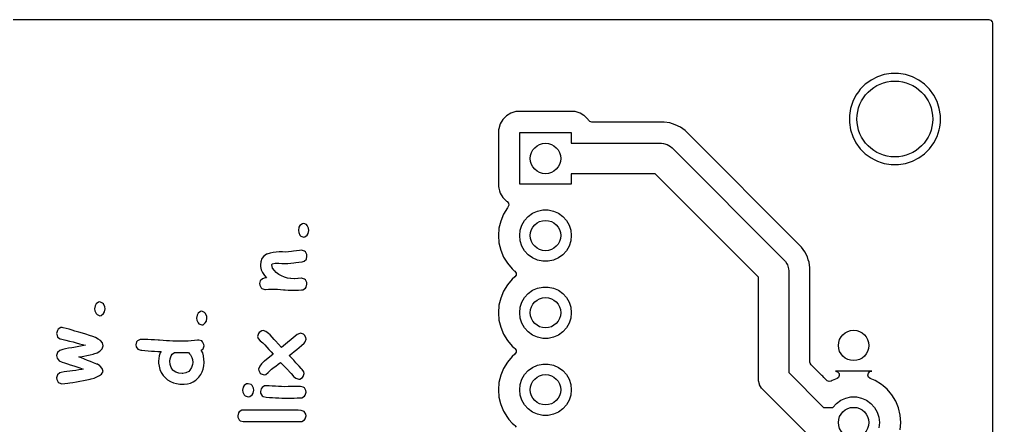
# Model space of a CAD drawing. Extents: x 1.82 to 4.28, y -3.98 to -1.82.
# Drawn here: x 3.017 to 4.28, y -2.346 to -1.82 of the extents above; entities that cross this region are included whole.
import ezdxf

# ---------------------------------------------------------------- set-up
doc = ezdxf.new("R2010")
doc.units = 0
doc.header["$MEASUREMENT"] = 0
doc.layers.add('BLACK', color=7, linetype='CONTINUOUS')

msp = doc.modelspace()

# ---------------------------------------------------------------- linework, layer by layer
at = {"layer": 'BLACK', "linetype": 'CONTINUOUS'}
for p, q in [((1.8246, -1.8197), (4.2754, -1.8197)), ((4.2754, -1.8197), (4.2781, -1.8205)), ((4.2781, -1.8205), (4.2799, -1.8226)), ((4.2799, -1.8226), (4.2803, -1.8246)), ((4.2803, -1.8246), (4.2803, -3.9754)), ((4.1309, -1.8941), (4.1226, -1.8983)), ((4.1397, -1.8912), (4.1309, -1.8941)), ((4.1489, -1.8897), (4.1397, -1.8912)), ((4.1582, -1.8897), (4.1489, -1.8897)), ((4.1489, -1.8897), (4.1489, -1.8897)), ((4.1674, -1.8912), (4.1582, -1.8897)), ((4.1582, -1.8897), (4.1582, -1.8897)), ((4.1762, -1.8941), (4.1674, -1.8912)), ((4.1845, -1.8983), (4.1762, -1.8941)), ((4.1151, -1.9038), (4.1085, -1.9103)), ((4.1183, -1.9014), (4.1151, -1.9038)), ((4.1151, -1.9038), (4.1151, -1.9038)), ((4.1151, -1.9038), (4.1151, -1.9038)), ((4.1226, -1.8983), (4.1183, -1.9014)), ((4.192, -1.9038), (4.1845, -1.8983)), ((4.1986, -1.9103), (4.192, -1.9038)), ((4.103, -1.9179), (4.0988, -1.9261)), ((4.1061, -1.9136), (4.103, -1.9179)), ((4.1085, -1.9103), (4.1061, -1.9136)), ((4.1085, -1.9103), (4.1085, -1.9103)), ((4.1085, -1.9103), (4.1085, -1.9103)), ((4.2041, -1.9179), (4.1986, -1.9103)), ((4.2083, -1.9261), (4.2041, -1.9179)), ((4.0988, -1.9261), (4.0959, -1.935)), ((4.2112, -1.935), (4.2083, -1.9261)), ((3.6494, -1.9447), (3.6447, -1.9494)), ((3.6551, -1.9412), (3.6494, -1.9447)), ((3.6615, -1.9392), (3.6551, -1.9412)), ((3.6635, -1.939), (3.6615, -1.9392)), ((3.6643, -1.939), (3.6635, -1.939)), ((3.7357, -1.939), (3.6643, -1.939)), ((3.7365, -1.939), (3.7357, -1.939)), ((3.7385, -1.9392), (3.7365, -1.939)), ((3.7449, -1.9412), (3.7385, -1.9392)), ((3.7385, -1.9392), (3.7385, -1.9392)), ((3.7385, -1.9392), (3.7385, -1.9392)), ((3.7498, -1.9442), (3.7449, -1.9412)), ((3.7506, -1.9447), (3.7498, -1.9442)), ((3.7553, -1.9494), (3.7506, -1.9447)), ((4.0959, -1.935), (4.0945, -1.9442)), ((4.0945, -1.9442), (4.0945, -1.9535)), ((4.2126, -1.9442), (4.2112, -1.935)), ((4.2126, -1.9535), (4.2126, -1.9442)), ((3.6412, -1.9551), (3.6392, -1.9615)), ((3.6447, -1.9494), (3.6412, -1.9551)), ((3.7559, -1.9504), (3.7553, -1.9494)), ((3.7553, -1.9494), (3.7553, -1.9494)), ((3.7575, -1.952), (3.7559, -1.9504)), ((3.7601, -1.9527), (3.7575, -1.952)), ((3.8541, -1.9527), (3.7601, -1.9527)), ((3.8615, -1.9539), (3.8541, -1.9527)), ((3.8541, -1.9527), (3.8541, -1.9527)), ((3.8685, -1.9562), (3.8615, -1.9539)), ((3.8752, -1.9596), (3.8685, -1.9562)), ((4.0945, -1.9535), (4.0959, -1.9627)), ((4.2117, -1.9596), (4.2126, -1.9535)), ((3.6391, -1.9627), (3.639, -1.9643)), ((3.639, -1.9643), (3.639, -2.0357)), ((3.6392, -1.9615), (3.6391, -1.9627)), ((3.6665, -2.0335), (3.6665, -1.9665)), ((3.6665, -1.9665), (3.7335, -1.9665)), ((3.7335, -1.9665), (3.7335, -1.9803)), ((3.8812, -1.9639), (3.8752, -1.9596)), ((4.0321, -2.1149), (3.8812, -1.9639)), ((4.0959, -1.9627), (4.0988, -1.9715)), ((4.2083, -1.9715), (4.2112, -1.9627)), ((4.2112, -1.9627), (4.2117, -1.9596)), ((3.7335, -1.9803), (3.8504, -1.9803)), ((3.8504, -1.9803), (3.853, -1.9805)), ((3.853, -1.9805), (3.853, -1.9805)), ((3.853, -1.9805), (3.8579, -1.9818)), ((3.8579, -1.9818), (3.8624, -1.9844)), ((4.0988, -1.9715), (4.103, -1.9798)), ((4.103, -1.9798), (4.1085, -1.9873)), ((4.1986, -1.9873), (4.2041, -1.9798)), ((4.2041, -1.9798), (4.2083, -1.9715)), ((3.8624, -1.9844), (3.8624, -1.9844)), ((3.8624, -1.9844), (3.8643, -1.9861)), ((3.8643, -1.9861), (4.01, -2.1317)), ((4.1085, -1.9873), (4.1151, -1.9939)), ((4.1151, -1.9939), (4.1226, -1.9993)), ((4.1845, -1.9993), (4.192, -1.9939)), ((4.192, -1.9939), (4.1986, -1.9873)), ((4.1226, -1.9993), (4.1265, -2.0013)), ((4.1265, -2.0013), (4.1309, -2.0036)), ((4.1309, -2.0036), (4.1309, -2.0036)), ((4.1309, -2.0036), (4.1309, -2.0036)), ((4.1309, -2.0036), (4.1356, -2.0051)), ((4.1356, -2.0051), (4.1397, -2.0064)), ((4.1397, -2.0064), (4.1489, -2.0079)), ((4.1489, -2.0079), (4.1489, -2.0079)), ((4.1489, -2.0079), (4.1582, -2.0079)), ((4.1582, -2.0079), (4.1674, -2.0064)), ((4.1674, -2.0064), (4.1762, -2.0036)), ((4.1762, -2.0036), (4.1845, -1.9993)), ((3.8422, -2.0197), (3.7335, -2.0197)), ((3.7335, -2.0197), (3.7335, -2.0335)), ((3.9764, -2.1538), (3.8422, -2.0197)), ((3.7335, -2.0335), (3.6665, -2.0335)), ((3.639, -2.0357), (3.639, -2.0365)), ((3.639, -2.0365), (3.6392, -2.0385)), ((3.6392, -2.0385), (3.6392, -2.0385)), ((3.6392, -2.0385), (3.6392, -2.0385)), ((3.6392, -2.0385), (3.6402, -2.0418)), ((3.6402, -2.0418), (3.6412, -2.0449)), ((3.6412, -2.0449), (3.6447, -2.0506)), ((3.6447, -2.0506), (3.6494, -2.0553)), ((3.6494, -2.0553), (3.6494, -2.0553)), ((3.6494, -2.0553), (3.6494, -2.0553)), ((3.6494, -2.0553), (3.6501, -2.0557)), ((3.6501, -2.0557), (3.6519, -2.0578)), ((3.6519, -2.0578), (3.6524, -2.0605)), ((3.6505, -2.064), (3.6454, -2.0722)), ((3.6513, -2.0631), (3.6505, -2.064)), ((3.6505, -2.064), (3.6505, -2.064)), ((3.6524, -2.0605), (3.6513, -2.063)), ((3.6513, -2.063), (3.6513, -2.0631)), ((3.6776, -2.0751), (3.6833, -2.071)), ((3.6833, -2.071), (3.6897, -2.0682)), ((3.6897, -2.0682), (3.6965, -2.0667)), ((3.6965, -2.0667), (3.7035, -2.0667)), ((3.7035, -2.0667), (3.7103, -2.0682)), ((3.7103, -2.0682), (3.7167, -2.071)), ((3.7167, -2.071), (3.7224, -2.0751)), ((3.6418, -2.0811), (3.6395, -2.0904)), ((3.6454, -2.0722), (3.6418, -2.0811)), ((3.6694, -2.0864), (3.6729, -2.0803)), ((3.6729, -2.0803), (3.6776, -2.0751)), ((3.7224, -2.0751), (3.7271, -2.0803)), ((3.7271, -2.0803), (3.7306, -2.0864)), ((3.3799, -2.0893), (3.3792, -2.0932)), ((3.3792, -2.0932), (3.3796, -2.096)), ((3.3796, -2.096), (3.3813, -2.0994)), ((3.3812, -2.0868), (3.3799, -2.0893)), ((3.3844, -2.0846), (3.3812, -2.0868)), ((3.3861, -2.0843), (3.3844, -2.0846)), ((3.3897, -2.0858), (3.3861, -2.0843)), ((3.3907, -2.0869), (3.3897, -2.0858)), ((3.3925, -2.0906), (3.3907, -2.0869)), ((3.392, -2.0971), (3.3928, -2.0932)), ((3.3928, -2.0932), (3.3925, -2.0906)), ((3.6395, -2.0904), (3.6388, -2.1)), ((3.6665, -2.1), (3.6673, -2.093)), ((3.6673, -2.093), (3.6694, -2.0864)), ((3.7306, -2.0864), (3.7327, -2.093)), ((3.7327, -2.093), (3.7335, -2.1)), ((3.3813, -2.0994), (3.3824, -2.1006)), ((3.3824, -2.1006), (3.3861, -2.1021)), ((3.3861, -2.1021), (3.3876, -2.1018)), ((3.3876, -2.1018), (3.3907, -2.0994)), ((3.3907, -2.0994), (3.392, -2.0971)), ((3.6388, -2.1), (3.6395, -2.1096)), ((3.6673, -2.107), (3.6665, -2.1)), ((3.6694, -2.1136), (3.6673, -2.107)), ((3.7327, -2.107), (3.7306, -2.1136)), ((3.7335, -2.1), (3.7327, -2.107)), ((3.3464, -2.1218), (3.3424, -2.1226)), ((3.3505, -2.1215), (3.3464, -2.1218)), ((3.3544, -2.1213), (3.3505, -2.1215)), ((3.3551, -2.1213), (3.3544, -2.1213)), ((3.3588, -2.1213), (3.3551, -2.1213)), ((3.3623, -2.1214), (3.3588, -2.1213)), ((3.3663, -2.1212), (3.3623, -2.1214)), ((3.3702, -2.1207), (3.3663, -2.1212)), ((3.3729, -2.1202), (3.3702, -2.1207)), ((3.3767, -2.1196), (3.3729, -2.1202)), ((3.3807, -2.1192), (3.3767, -2.1196)), ((3.3834, -2.1191), (3.3807, -2.1192)), ((3.3872, -2.1202), (3.3834, -2.1191)), ((3.3883, -2.1212), (3.3872, -2.1202)), ((3.3901, -2.1247), (3.3883, -2.1212)), ((3.6395, -2.1096), (3.6418, -2.1189)), ((3.6418, -2.1189), (3.6454, -2.1278)), ((3.6729, -2.1197), (3.6694, -2.1136)), ((3.6776, -2.1249), (3.6729, -2.1197)), ((3.7271, -2.1197), (3.7224, -2.1249)), ((3.7306, -2.1136), (3.7271, -2.1197)), ((4.0365, -2.1209), (4.0321, -2.1149)), ((4.0399, -2.1275), (4.0365, -2.1209)), ((3.3304, -2.1339), (3.33, -2.138)), ((3.3318, -2.1298), (3.3304, -2.1339)), ((3.3343, -2.1266), (3.3318, -2.1298)), ((3.3378, -2.1242), (3.3343, -2.1266)), ((3.3383, -2.1239), (3.3378, -2.1242)), ((3.3424, -2.1226), (3.3383, -2.1239)), ((3.376, -2.1351), (3.38, -2.1346)), ((3.38, -2.1346), (3.384, -2.134)), ((3.384, -2.134), (3.3868, -2.1332)), ((3.3868, -2.1332), (3.3896, -2.1305)), ((3.3896, -2.1305), (3.3903, -2.1266)), ((3.3903, -2.1266), (3.3901, -2.1247)), ((3.6454, -2.1278), (3.6505, -2.136)), ((3.6833, -2.129), (3.6776, -2.1249)), ((3.6897, -2.1318), (3.6833, -2.129)), ((3.6965, -2.1333), (3.6897, -2.1318)), ((3.7035, -2.1333), (3.6965, -2.1333)), ((3.7103, -2.1318), (3.7035, -2.1333)), ((3.7167, -2.129), (3.7103, -2.1318)), ((3.7224, -2.1249), (3.7167, -2.129)), ((4.01, -2.1317), (4.0117, -2.1337)), ((4.0117, -2.1337), (4.0117, -2.1337)), ((4.0117, -2.1337), (4.0134, -2.1367)), ((4.0411, -2.1313), (4.0399, -2.1275)), ((4.0399, -2.1275), (4.0399, -2.1275)), ((4.0399, -2.1275), (4.0399, -2.1275)), ((4.0422, -2.1346), (4.0411, -2.1313)), ((4.0433, -2.1419), (4.0422, -2.1346)), ((3.33, -2.138), (3.3301, -2.1402)), ((3.3301, -2.1402), (3.3311, -2.1445)), ((3.3311, -2.1445), (3.3328, -2.1481)), ((3.3448, -2.138), (3.3453, -2.1367)), ((3.3457, -2.1421), (3.3448, -2.138)), ((3.3453, -2.1367), (3.3491, -2.1357)), ((3.348, -2.1454), (3.3457, -2.1421)), ((3.3505, -2.1478), (3.348, -2.1454)), ((3.3491, -2.1357), (3.3515, -2.1358)), ((3.3515, -2.1358), (3.3533, -2.1359)), ((3.3533, -2.1359), (3.354, -2.1359)), ((3.354, -2.1359), (3.3579, -2.1361)), ((3.3579, -2.1361), (3.3585, -2.1362)), ((3.3585, -2.1362), (3.3626, -2.1363)), ((3.3626, -2.1363), (3.3654, -2.1362)), ((3.3654, -2.1362), (3.3695, -2.136)), ((3.3695, -2.136), (3.3733, -2.1355)), ((3.3733, -2.1355), (3.376, -2.1351)), ((3.6505, -2.136), (3.6505, -2.136)), ((3.6505, -2.136), (3.6505, -2.136)), ((3.6505, -2.136), (3.6567, -2.1433)), ((3.6567, -2.1433), (3.6594, -2.1456)), ((3.6594, -2.1456), (3.6602, -2.1463)), ((3.6602, -2.1463), (3.6617, -2.1486)), ((4.0134, -2.1367), (4.0142, -2.1381)), ((4.0142, -2.1381), (4.0156, -2.1431)), ((4.0156, -2.1431), (4.0156, -2.1431)), ((4.0156, -2.1431), (4.0157, -2.1457)), ((4.0157, -2.1457), (4.0157, -2.2778)), ((4.0433, -2.2643), (4.0433, -2.1419)), ((3.3296, -2.1585), (3.3288, -2.1623)), ((3.3325, -2.1559), (3.3296, -2.1585)), ((3.3363, -2.1548), (3.3325, -2.1559)), ((3.3328, -2.1481), (3.3352, -2.1517)), ((3.3352, -2.1517), (3.3379, -2.1547)), ((3.3373, -2.1548), (3.3363, -2.1548)), ((3.3379, -2.1547), (3.3373, -2.1548)), ((3.3539, -2.1503), (3.3505, -2.1478)), ((3.3574, -2.1523), (3.3539, -2.1503)), ((3.3613, -2.154), (3.3574, -2.1523)), ((3.365, -2.1553), (3.3613, -2.154)), ((3.3689, -2.1557), (3.365, -2.1553)), ((3.3696, -2.1558), (3.3689, -2.1557)), ((3.3736, -2.1561), (3.3696, -2.1558)), ((3.3743, -2.1561), (3.3736, -2.1561)), ((3.3783, -2.1558), (3.3743, -2.1561)), ((3.3788, -2.1558), (3.3783, -2.1558)), ((3.3827, -2.1554), (3.3788, -2.1558)), ((3.3833, -2.1554), (3.3827, -2.1554)), ((3.3871, -2.1565), (3.3833, -2.1554)), ((3.3883, -2.1575), (3.3871, -2.1565)), ((3.3901, -2.161), (3.3883, -2.1575)), ((3.6567, -2.1567), (3.6505, -2.164)), ((3.6602, -2.1537), (3.6567, -2.1567)), ((3.6603, -2.1537), (3.6602, -2.1537)), ((3.6617, -2.1513), (3.6603, -2.1537)), ((3.6617, -2.1486), (3.6617, -2.1513)), ((3.9764, -2.2859), (3.9764, -2.1538)), ((3.3288, -2.1623), (3.329, -2.1642)), ((3.329, -2.1642), (3.3307, -2.1677)), ((3.3307, -2.1677), (3.3319, -2.1688)), ((3.3319, -2.1688), (3.3357, -2.1699)), ((3.3357, -2.1699), (3.3366, -2.1699)), ((3.3366, -2.1699), (3.3405, -2.1697)), ((3.3405, -2.1697), (3.3415, -2.1697)), ((3.3415, -2.1697), (3.3453, -2.1695)), ((3.3453, -2.1695), (3.3478, -2.1696)), ((3.3478, -2.1696), (3.3519, -2.1697)), ((3.3519, -2.1697), (3.3559, -2.17)), ((3.3559, -2.17), (3.3597, -2.1703)), ((3.3597, -2.1703), (3.3619, -2.1705)), ((3.3619, -2.1705), (3.3661, -2.1708)), ((3.3661, -2.1708), (3.3701, -2.171)), ((3.3701, -2.171), (3.3741, -2.171)), ((3.3741, -2.171), (3.3747, -2.171)), ((3.3747, -2.171), (3.3787, -2.1707)), ((3.3787, -2.1707), (3.3792, -2.1707)), ((3.3792, -2.1707), (3.3832, -2.1704)), ((3.3832, -2.1704), (3.3848, -2.1702)), ((3.3848, -2.1702), (3.3883, -2.1683)), ((3.3883, -2.1683), (3.3894, -2.1667)), ((3.3894, -2.1667), (3.3903, -2.1629)), ((3.3903, -2.1629), (3.3901, -2.161)), ((3.6454, -2.1722), (3.6418, -2.1811)), ((3.6505, -2.164), (3.6454, -2.1722)), ((3.6505, -2.164), (3.6505, -2.164)), ((3.6776, -2.1751), (3.6833, -2.171)), ((3.6833, -2.171), (3.6897, -2.1682)), ((3.6897, -2.1682), (3.6965, -2.1667)), ((3.6965, -2.1667), (3.7035, -2.1667)), ((3.7035, -2.1667), (3.7103, -2.1682)), ((3.7103, -2.1682), (3.7167, -2.171)), ((3.7167, -2.171), (3.7224, -2.1751)), ((3.6418, -2.1811), (3.6395, -2.1904)), ((3.6694, -2.1864), (3.6729, -2.1803)), ((3.6729, -2.1803), (3.6776, -2.1751)), ((3.7224, -2.1751), (3.7271, -2.1803)), ((3.7271, -2.1803), (3.7306, -2.1864)), ((3.1153, -2.1911), (3.1147, -2.195)), ((3.1147, -2.195), (3.115, -2.1977)), ((3.115, -2.1977), (3.1168, -2.2012)), ((3.1166, -2.1886), (3.1153, -2.1911)), ((3.1198, -2.1864), (3.1166, -2.1886)), ((3.1215, -2.1861), (3.1198, -2.1864)), ((3.1251, -2.1876), (3.1215, -2.1861)), ((3.1262, -2.1887), (3.1251, -2.1876)), ((3.1279, -2.1924), (3.1262, -2.1887)), ((3.1275, -2.1989), (3.1282, -2.195)), ((3.1282, -2.195), (3.1279, -2.1924)), ((3.6395, -2.1904), (3.6388, -2.2)), ((3.6665, -2.2), (3.6673, -2.193)), ((3.6673, -2.193), (3.6694, -2.1864)), ((3.7306, -2.1864), (3.7327, -2.193)), ((3.7327, -2.193), (3.7335, -2.2)), ((3.1168, -2.2012), (3.1179, -2.2024)), ((3.1179, -2.2024), (3.1215, -2.2039)), ((3.1215, -2.2039), (3.1231, -2.2036)), ((3.1231, -2.2036), (3.1261, -2.2012)), ((3.1261, -2.2012), (3.1275, -2.1989)), ((3.2476, -2.2031), (3.2469, -2.207)), ((3.2469, -2.207), (3.2473, -2.2097)), ((3.2473, -2.2097), (3.2491, -2.2132)), ((3.2489, -2.2006), (3.2476, -2.2031)), ((3.2521, -2.1984), (3.2489, -2.2006)), ((3.2538, -2.1981), (3.2521, -2.1984)), ((3.2574, -2.1996), (3.2538, -2.1981)), ((3.2584, -2.2007), (3.2574, -2.1996)), ((3.2602, -2.2044), (3.2584, -2.2007)), ((3.2598, -2.2109), (3.2605, -2.207)), ((3.2605, -2.207), (3.2602, -2.2044)), ((3.6388, -2.2), (3.6395, -2.2096)), ((3.6395, -2.2096), (3.6418, -2.2189)), ((3.6673, -2.207), (3.6665, -2.2)), ((3.6694, -2.2136), (3.6673, -2.207)), ((3.7327, -2.207), (3.7306, -2.2136)), ((3.7335, -2.2), (3.7327, -2.207)), ((3.0664, -2.2231), (3.0654, -2.227)), ((3.0674, -2.2216), (3.0664, -2.2231)), ((3.0708, -2.2194), (3.0674, -2.2216)), ((3.0724, -2.2192), (3.0708, -2.2194)), ((3.0739, -2.2195), (3.0724, -2.2192)), ((3.0779, -2.2206), (3.0739, -2.2195)), ((3.0817, -2.2216), (3.0779, -2.2206)), ((3.0855, -2.2227), (3.0817, -2.2216)), ((3.0892, -2.2238), (3.0855, -2.2227)), ((3.2491, -2.2132), (3.2501, -2.2144)), ((3.2501, -2.2144), (3.2538, -2.2159)), ((3.2538, -2.2159), (3.2554, -2.2156)), ((3.2554, -2.2156), (3.2584, -2.2132)), ((3.2584, -2.2132), (3.2598, -2.2109)), ((3.3333, -2.2231), (3.3316, -2.2234)), ((3.3371, -2.2244), (3.3333, -2.2231)), ((3.6418, -2.2189), (3.6454, -2.2278)), ((3.6729, -2.2197), (3.6694, -2.2136)), ((3.6776, -2.2249), (3.6729, -2.2197)), ((3.7271, -2.2197), (3.7224, -2.2249)), ((3.7306, -2.2136), (3.7271, -2.2197)), ((3.0654, -2.227), (3.0655, -2.228)), ((3.0655, -2.228), (3.0667, -2.2317)), ((3.0667, -2.2317), (3.0701, -2.2338)), ((3.0701, -2.2338), (3.072, -2.2343)), ((3.072, -2.2343), (3.0774, -2.2356)), ((3.0774, -2.2356), (3.0823, -2.2369)), ((3.0941, -2.2252), (3.0892, -2.2238)), ((3.0988, -2.2266), (3.0941, -2.2252)), ((3.1034, -2.228), (3.0988, -2.2266)), ((3.1079, -2.2295), (3.1034, -2.228)), ((3.1123, -2.2309), (3.1079, -2.2295)), ((3.116, -2.2324), (3.1123, -2.2309)), ((3.1194, -2.2343), (3.116, -2.2324)), ((3.1222, -2.2362), (3.1194, -2.2343)), ((3.1737, -2.2347), (3.1702, -2.2365)), ((3.1753, -2.2346), (3.1737, -2.2347)), ((3.1798, -2.2347), (3.1753, -2.2346)), ((3.1837, -2.2348), (3.1798, -2.2347)), ((3.1882, -2.2351), (3.1837, -2.2348)), ((3.1924, -2.2353), (3.1882, -2.2351)), ((3.197, -2.2357), (3.1924, -2.2353)), ((3.1989, -2.2358), (3.197, -2.2357)), ((3.2483, -2.2358), (3.2443, -2.2363)), ((3.2499, -2.2356), (3.2483, -2.2358)), ((3.2537, -2.2367), (3.2499, -2.2356)), ((3.3273, -2.2269), (3.3263, -2.2307)), ((3.3263, -2.2307), (3.327, -2.2337)), ((3.327, -2.2337), (3.3297, -2.2366)), ((3.3284, -2.2255), (3.3273, -2.2269)), ((3.3316, -2.2234), (3.3284, -2.2255)), ((3.3405, -2.2269), (3.3371, -2.2244)), ((3.3425, -2.2288), (3.3405, -2.2269)), ((3.3452, -2.2318), (3.3425, -2.2288)), ((3.3477, -2.2347), (3.3452, -2.2318)), ((3.3496, -2.2367), (3.3477, -2.2347)), ((3.3776, -2.2285), (3.3574, -2.245)), ((3.3812, -2.2268), (3.3776, -2.2285)), ((3.382, -2.2267), (3.3812, -2.2268)), ((3.3857, -2.2279), (3.382, -2.2267)), ((3.387, -2.229), (3.3857, -2.2279)), ((3.3889, -2.2324), (3.387, -2.229)), ((3.3879, -2.2379), (3.3891, -2.2342)), ((3.3891, -2.2342), (3.3889, -2.2324)), ((3.6454, -2.2278), (3.6505, -2.236)), ((3.6833, -2.229), (3.6776, -2.2249)), ((3.6897, -2.2318), (3.6833, -2.229)), ((3.6965, -2.2333), (3.6897, -2.2318)), ((3.7035, -2.2333), (3.6965, -2.2333)), ((3.7103, -2.2318), (3.7035, -2.2333)), ((3.7167, -2.229), (3.7103, -2.2318)), ((3.7224, -2.2249), (3.7167, -2.229)), ((3.0733, -2.2478), (3.0695, -2.2492)), ((3.0771, -2.247), (3.0733, -2.2478)), ((3.081, -2.2462), (3.0771, -2.247)), ((3.085, -2.2454), (3.081, -2.2462)), ((3.0823, -2.2369), (3.0867, -2.238)), ((3.0877, -2.245), (3.085, -2.2454)), ((3.0867, -2.238), (3.0906, -2.239)), ((3.0922, -2.2442), (3.0877, -2.245)), ((3.0906, -2.239), (3.0949, -2.2402)), ((3.0964, -2.2434), (3.0922, -2.2442)), ((3.0949, -2.2402), (3.0991, -2.2412)), ((3.1005, -2.2427), (3.0964, -2.2434)), ((3.0991, -2.2412), (3.103, -2.2423)), ((3.103, -2.2423), (3.1005, -2.2427)), ((3.1216, -2.2499), (3.1244, -2.2471)), ((3.1249, -2.2392), (3.1222, -2.2362)), ((3.1244, -2.2471), (3.1257, -2.2431)), ((3.1257, -2.2431), (3.1249, -2.2392)), ((3.1692, -2.2379), (3.1682, -2.2417)), ((3.1682, -2.2417), (3.1686, -2.2444)), ((3.1686, -2.2444), (3.171, -2.2475)), ((3.1702, -2.2365), (3.1692, -2.2379)), ((3.171, -2.2475), (3.1748, -2.2487)), ((3.2036, -2.2362), (3.1989, -2.2358)), ((3.2079, -2.2365), (3.2036, -2.2362)), ((3.2119, -2.2367), (3.2079, -2.2365)), ((3.2161, -2.2369), (3.2119, -2.2367)), ((3.2204, -2.237), (3.2161, -2.2369)), ((3.2225, -2.237), (3.2204, -2.237)), ((3.2271, -2.237), (3.2225, -2.237)), ((3.2313, -2.237), (3.2271, -2.237)), ((3.2361, -2.2368), (3.2313, -2.237)), ((3.2402, -2.2366), (3.2361, -2.2368)), ((3.2443, -2.2363), (3.2402, -2.2366)), ((3.2532, -2.2488), (3.2557, -2.2467)), ((3.2548, -2.2378), (3.2537, -2.2367)), ((3.2566, -2.2413), (3.2548, -2.2378)), ((3.2557, -2.2467), (3.2568, -2.2428)), ((3.2568, -2.2428), (3.2566, -2.2413)), ((3.3297, -2.2366), (3.3329, -2.2391)), ((3.3329, -2.2391), (3.3357, -2.2418)), ((3.3357, -2.2418), (3.3384, -2.2448)), ((3.3384, -2.2448), (3.3409, -2.2477)), ((3.3409, -2.2477), (3.3437, -2.2508)), ((3.3574, -2.245), (3.3496, -2.2367)), ((3.3737, -2.2505), (3.3771, -2.2476)), ((3.3771, -2.2476), (3.3802, -2.2451)), ((3.3802, -2.2451), (3.3833, -2.2424)), ((3.3833, -2.2424), (3.3865, -2.2396)), ((3.3865, -2.2396), (3.3879, -2.2379)), ((3.6505, -2.236), (3.6505, -2.236)), ((3.6505, -2.236), (3.6505, -2.236)), ((3.6505, -2.236), (3.6567, -2.2433)), ((3.6567, -2.2433), (3.6594, -2.2456)), ((3.6594, -2.2456), (3.6602, -2.2463)), ((3.6602, -2.2463), (3.6617, -2.2486)), ((3.0665, -2.2518), (3.0654, -2.2557)), ((3.0654, -2.2557), (3.0661, -2.2592)), ((3.0661, -2.2592), (3.0688, -2.2623)), ((3.0695, -2.2492), (3.0665, -2.2518)), ((3.0944, -2.2573), (3.096, -2.2571)), ((3.0976, -2.2587), (3.0944, -2.2573)), ((3.096, -2.2571), (3.1006, -2.2563)), ((3.1014, -2.2603), (3.0976, -2.2587)), ((3.1006, -2.2563), (3.1045, -2.2557)), ((3.1055, -2.2619), (3.1014, -2.2603)), ((3.1045, -2.2557), (3.1088, -2.2548)), ((3.1088, -2.2548), (3.1127, -2.2538)), ((3.1127, -2.2538), (3.1135, -2.2536)), ((3.1135, -2.2536), (3.1178, -2.252)), ((3.1178, -2.252), (3.1216, -2.2499)), ((3.1748, -2.2487), (3.1758, -2.2488)), ((3.1758, -2.2488), (3.1799, -2.2492)), ((3.1799, -2.2492), (3.1843, -2.2496)), ((3.1843, -2.2496), (3.1885, -2.2498)), ((3.1885, -2.2498), (3.1924, -2.25)), ((3.1924, -2.25), (3.1966, -2.2502)), ((3.1966, -2.2502), (3.2012, -2.2504)), ((3.1979, -2.2593), (3.1977, -2.2629)), ((3.1986, -2.2559), (3.1979, -2.2593)), ((3.2, -2.2522), (3.1986, -2.2559)), ((3.2012, -2.2504), (3.2, -2.2522)), ((3.2125, -2.2629), (3.2127, -2.2599)), ((3.2127, -2.2599), (3.214, -2.2561)), ((3.214, -2.2561), (3.2155, -2.254)), ((3.2155, -2.254), (3.2186, -2.2515)), ((3.2186, -2.2515), (3.2196, -2.2515)), ((3.2196, -2.2515), (3.224, -2.2515)), ((3.224, -2.2515), (3.2284, -2.2515)), ((3.2284, -2.2515), (3.2324, -2.2515)), ((3.2324, -2.2515), (3.2365, -2.2515)), ((3.2365, -2.2515), (3.238, -2.2533)), ((3.238, -2.2533), (3.2392, -2.2549)), ((3.2392, -2.2549), (3.2411, -2.2582)), ((3.2411, -2.2582), (3.2418, -2.2607)), ((3.2418, -2.2607), (3.242, -2.2645)), ((3.255, -2.2523), (3.2532, -2.2488)), ((3.2561, -2.2561), (3.255, -2.2523)), ((3.2561, -2.2564), (3.2561, -2.2561)), ((3.2566, -2.2604), (3.2561, -2.2564)), ((3.2568, -2.2643), (3.2566, -2.2604)), ((3.3464, -2.254), (3.3353, -2.2627)), ((3.3437, -2.2508), (3.3464, -2.254)), ((3.3673, -2.2557), (3.3706, -2.253)), ((3.3701, -2.2585), (3.3673, -2.2557)), ((3.3731, -2.2617), (3.3701, -2.2585)), ((3.3706, -2.253), (3.3737, -2.2505)), ((3.6567, -2.2567), (3.6505, -2.264)), ((3.6602, -2.2537), (3.6567, -2.2567)), ((3.6603, -2.2537), (3.6602, -2.2537)), ((3.6617, -2.2513), (3.6603, -2.2537)), ((3.6617, -2.2486), (3.6617, -2.2513)), ((3.0688, -2.2623), (3.0725, -2.264)), ((3.0725, -2.264), (3.0755, -2.265)), ((3.0755, -2.265), (3.0794, -2.2663)), ((3.0794, -2.2663), (3.0831, -2.2675)), ((3.0831, -2.2675), (3.0876, -2.2689)), ((3.0876, -2.2689), (3.0917, -2.2704)), ((3.0917, -2.2704), (3.0956, -2.2717)), ((3.0982, -2.2735), (3.094, -2.2742)), ((3.0956, -2.2717), (3.0999, -2.2733)), ((3.0999, -2.2733), (3.0982, -2.2735)), ((3.1095, -2.2635), (3.1055, -2.2619)), ((3.1133, -2.265), (3.1095, -2.2635)), ((3.1175, -2.2666), (3.1133, -2.265)), ((3.1183, -2.2669), (3.1175, -2.2666)), ((3.1216, -2.269), (3.1183, -2.2669)), ((3.122, -2.2694), (3.1216, -2.269)), ((3.1247, -2.2722), (3.122, -2.2694)), ((3.1257, -2.2761), (3.1247, -2.2722)), ((3.1977, -2.2629), (3.1977, -2.2631)), ((3.1977, -2.2631), (3.1978, -2.2656)), ((3.1978, -2.2656), (3.1983, -2.2695)), ((3.1983, -2.2695), (3.1994, -2.2738)), ((3.2128, -2.2671), (3.2125, -2.2629)), ((3.214, -2.271), (3.2128, -2.2671)), ((3.2162, -2.2744), (3.214, -2.271)), ((3.2405, -2.2712), (3.2383, -2.2746)), ((3.2418, -2.2673), (3.2405, -2.2712)), ((3.242, -2.2645), (3.2418, -2.2673)), ((3.2544, -2.2769), (3.2557, -2.2731)), ((3.2557, -2.2731), (3.2565, -2.2689)), ((3.2565, -2.2689), (3.2568, -2.2645)), ((3.2568, -2.2645), (3.2568, -2.2643)), ((3.329, -2.2694), (3.3275, -2.2733)), ((3.3275, -2.2733), (3.3277, -2.2751)), ((3.3315, -2.2663), (3.329, -2.2694)), ((3.3343, -2.2635), (3.3315, -2.2663)), ((3.3353, -2.2627), (3.3343, -2.2635)), ((3.3417, -2.2758), (3.3445, -2.2732)), ((3.3445, -2.2732), (3.3477, -2.2707)), ((3.3477, -2.2707), (3.3498, -2.2692)), ((3.3498, -2.2692), (3.353, -2.2669)), ((3.353, -2.2669), (3.3562, -2.2646)), ((3.3562, -2.2646), (3.3574, -2.2659)), ((3.3574, -2.2659), (3.3604, -2.269)), ((3.3604, -2.269), (3.3633, -2.2719)), ((3.3633, -2.2719), (3.3663, -2.2749)), ((3.3761, -2.2649), (3.3731, -2.2617)), ((3.379, -2.2681), (3.3761, -2.2649)), ((3.3801, -2.2692), (3.379, -2.2681)), ((3.3827, -2.2722), (3.3801, -2.2692)), ((3.3841, -2.2737), (3.3827, -2.2722)), ((3.3863, -2.2769), (3.3841, -2.2737)), ((3.6454, -2.2722), (3.6418, -2.2811)), ((3.6505, -2.264), (3.6454, -2.2722)), ((3.6505, -2.264), (3.6505, -2.264)), ((3.6776, -2.2751), (3.6833, -2.271)), ((3.6833, -2.271), (3.6897, -2.2682)), ((3.6897, -2.2682), (3.6965, -2.2667)), ((3.6965, -2.2667), (3.7035, -2.2667)), ((3.7035, -2.2667), (3.7103, -2.2682)), ((3.7103, -2.2682), (3.7167, -2.271)), ((3.7167, -2.271), (3.7224, -2.2751)), ((4.0434, -2.2653), (4.0433, -2.2643)), ((4.0448, -2.2678), (4.0434, -2.2653)), ((4.0582, -2.2812), (4.0448, -2.2678)), ((3.0664, -2.2806), (3.0654, -2.2846)), ((3.0654, -2.2846), (3.0656, -2.2865)), ((3.0695, -2.2779), (3.0664, -2.2806)), ((3.0712, -2.2774), (3.0695, -2.2779)), ((3.0751, -2.2767), (3.0712, -2.2774)), ((3.0787, -2.2762), (3.0751, -2.2767)), ((3.0827, -2.2758), (3.0787, -2.2762)), ((3.0862, -2.2754), (3.0827, -2.2758)), ((3.0901, -2.2748), (3.0862, -2.2754)), ((3.094, -2.2742), (3.0901, -2.2748)), ((3.1048, -2.2872), (3.1091, -2.2863)), ((3.1091, -2.2863), (3.11, -2.286)), ((3.11, -2.286), (3.1139, -2.2849)), ((3.1139, -2.2849), (3.1177, -2.2834)), ((3.1177, -2.2834), (3.1212, -2.2815)), ((3.1212, -2.2815), (3.1238, -2.2796)), ((3.1238, -2.2796), (3.1257, -2.2761)), ((3.1994, -2.2738), (3.2011, -2.2777)), ((3.2011, -2.2777), (3.2035, -2.2814)), ((3.2035, -2.2814), (3.2065, -2.2846)), ((3.2065, -2.2846), (3.2094, -2.287)), ((3.2167, -2.2749), (3.2162, -2.2744)), ((3.22, -2.2772), (3.2167, -2.2749)), ((3.224, -2.2785), (3.22, -2.2772)), ((3.2282, -2.2789), (3.224, -2.2785)), ((3.2292, -2.2789), (3.2282, -2.2789)), ((3.2332, -2.2782), (3.2292, -2.2789)), ((3.2368, -2.2761), (3.2332, -2.2782)), ((3.2383, -2.2746), (3.2368, -2.2761)), ((3.2462, -2.2874), (3.2492, -2.2847)), ((3.2492, -2.2847), (3.2501, -2.2837)), ((3.2501, -2.2837), (3.2525, -2.2804)), ((3.2525, -2.2804), (3.2544, -2.2769)), ((3.3277, -2.2751), (3.3297, -2.2784)), ((3.3297, -2.2784), (3.331, -2.2794)), ((3.331, -2.2794), (3.3347, -2.2805)), ((3.3347, -2.2805), (3.3368, -2.2801)), ((3.3368, -2.2801), (3.34, -2.2777)), ((3.34, -2.2777), (3.3417, -2.2758)), ((3.3663, -2.2749), (3.367, -2.2758)), ((3.367, -2.2758), (3.3697, -2.2789)), ((3.3697, -2.2789), (3.3724, -2.282)), ((3.3724, -2.282), (3.3726, -2.2823)), ((3.3726, -2.2823), (3.3758, -2.285)), ((3.3758, -2.285), (3.3796, -2.2864)), ((3.3796, -2.2864), (3.3811, -2.2863)), ((3.3811, -2.2863), (3.3845, -2.2842)), ((3.3845, -2.2842), (3.3855, -2.2829)), ((3.3855, -2.2829), (3.3866, -2.279)), ((3.3866, -2.279), (3.3863, -2.2769)), ((3.6418, -2.2811), (3.6395, -2.2904)), ((3.6694, -2.2864), (3.6729, -2.2803)), ((3.6729, -2.2803), (3.6776, -2.2751)), ((3.7224, -2.2751), (3.7271, -2.2803)), ((3.7271, -2.2803), (3.7306, -2.2864)), ((3.9765, -2.2885), (3.9764, -2.2859)), ((4.0157, -2.2778), (4.0608, -2.3228)), ((4.0585, -2.2814), (4.0582, -2.2812)), ((4.0602, -2.2822), (4.0585, -2.2814)), ((4.0613, -2.2843), (4.0602, -2.2822)), ((4.065, -2.288), (4.0613, -2.2843)), ((4.0784, -2.2854), (4.0722, -2.288)), ((4.1234, -2.276), (4.0766, -2.276)), ((4.0766, -2.276), (4.0792, -2.2768)), ((4.0803, -2.2841), (4.0784, -2.2854)), ((4.0792, -2.2768), (4.081, -2.2788)), ((4.0814, -2.2816), (4.0803, -2.2841)), ((4.081, -2.2788), (4.0814, -2.2816)), ((4.1185, -2.281), (4.1192, -2.2784)), ((4.1194, -2.2837), (4.1185, -2.281)), ((4.1192, -2.2784), (4.1212, -2.2765)), ((4.1216, -2.2854), (4.1194, -2.2837)), ((4.1212, -2.2765), (4.1234, -2.276)), ((4.1278, -2.288), (4.1216, -2.2854)), ((3.0656, -2.2865), (3.0674, -2.29)), ((3.0674, -2.29), (3.0686, -2.2911)), ((3.0686, -2.2911), (3.0723, -2.2922)), ((3.0723, -2.2922), (3.0761, -2.292)), ((3.0761, -2.292), (3.0799, -2.2915)), ((3.0799, -2.2915), (3.0827, -2.2911)), ((3.0827, -2.2911), (3.0866, -2.2904)), ((3.0866, -2.2904), (3.0913, -2.2897)), ((3.0913, -2.2897), (3.0956, -2.2889)), ((3.0956, -2.2889), (3.1002, -2.2881)), ((3.1002, -2.2881), (3.1048, -2.2872)), ((3.2094, -2.287), (3.2132, -2.2893)), ((3.2132, -2.2893), (3.2173, -2.291)), ((3.2173, -2.291), (3.2211, -2.292)), ((3.2211, -2.292), (3.2252, -2.2926)), ((3.2252, -2.2926), (3.2295, -2.2928)), ((3.2295, -2.2928), (3.231, -2.2928)), ((3.231, -2.2928), (3.2352, -2.2923)), ((3.2352, -2.2923), (3.2392, -2.2913)), ((3.2392, -2.2913), (3.2428, -2.2896)), ((3.2428, -2.2896), (3.2462, -2.2874)), ((3.3074, -2.2968), (3.3066, -2.3006)), ((3.3088, -2.2946), (3.3074, -2.2968)), ((3.312, -2.2924), (3.3088, -2.2946)), ((3.314, -2.2921), (3.312, -2.2924)), ((3.3178, -2.2933), (3.314, -2.2921)), ((3.3192, -2.2946), (3.3178, -2.2933)), ((3.3211, -2.2981), (3.3192, -2.2946)), ((3.3214, -2.3006), (3.3211, -2.2981)), ((3.3309, -2.2986), (3.33, -2.3024)), ((3.3321, -2.297), (3.3309, -2.2986)), ((3.3354, -2.2951), (3.3321, -2.297)), ((3.3373, -2.2949), (3.3354, -2.2951)), ((3.3413, -2.295), (3.3373, -2.2949)), ((3.3452, -2.2952), (3.3413, -2.295)), ((3.3491, -2.2954), (3.3452, -2.2952)), ((3.3495, -2.2954), (3.3491, -2.2954)), ((3.3534, -2.2957), (3.3495, -2.2954)), ((3.3574, -2.2959), (3.3534, -2.2957)), ((3.3614, -2.296), (3.3574, -2.2959)), ((3.3617, -2.296), (3.3614, -2.296)), ((3.3658, -2.2959), (3.3617, -2.296)), ((3.3697, -2.2958), (3.3658, -2.2959)), ((3.3718, -2.2958), (3.3697, -2.2958)), ((3.3757, -2.2957), (3.3718, -2.2958)), ((3.3797, -2.2956), (3.3757, -2.2957)), ((3.3818, -2.2956), (3.3797, -2.2956)), ((3.3856, -2.2966), (3.3818, -2.2956)), ((3.387, -2.2977), (3.3856, -2.2966)), ((3.3889, -2.3011), (3.387, -2.2977)), ((3.6395, -2.2904), (3.6388, -2.3)), ((3.6665, -2.3), (3.6673, -2.293)), ((3.6673, -2.293), (3.6694, -2.2864)), ((3.7306, -2.2864), (3.7327, -2.293)), ((3.7327, -2.293), (3.7335, -2.3)), ((3.9777, -2.2926), (3.9765, -2.2885)), ((3.9765, -2.2885), (3.9765, -2.2885)), ((3.9779, -2.2934), (3.9777, -2.2926)), ((3.9804, -2.2979), (3.9779, -2.2934)), ((3.9821, -2.2998), (3.9804, -2.2979)), ((3.9804, -2.2979), (3.9804, -2.2979)), ((4.0657, -2.2886), (4.065, -2.288)), ((4.0683, -2.2894), (4.0657, -2.2886)), ((4.071, -2.2887), (4.0683, -2.2894)), ((4.0722, -2.288), (4.071, -2.2887)), ((4.136, -2.293), (4.1278, -2.288)), ((4.1385, -2.2951), (4.136, -2.293)), ((4.136, -2.293), (4.136, -2.293)), ((4.1433, -2.2992), (4.1385, -2.2951)), ((3.3066, -2.3006), (3.3069, -2.303)), ((3.3069, -2.303), (3.3088, -2.3066)), ((3.3088, -2.3066), (3.3102, -2.3079)), ((3.3102, -2.3079), (3.314, -2.3091)), ((3.314, -2.3091), (3.316, -2.3088)), ((3.316, -2.3088), (3.3192, -2.3066)), ((3.3192, -2.3066), (3.3206, -2.3044)), ((3.3206, -2.3044), (3.3214, -2.3006)), ((3.33, -2.3024), (3.3302, -2.3043)), ((3.3302, -2.3043), (3.3321, -2.3077)), ((3.3321, -2.3077), (3.3334, -2.3088)), ((3.3334, -2.3088), (3.3373, -2.3098)), ((3.3373, -2.3098), (3.3376, -2.3098)), ((3.3376, -2.3098), (3.3417, -2.3099)), ((3.3417, -2.3099), (3.3456, -2.3101)), ((3.3456, -2.3101), (3.3495, -2.3104)), ((3.3495, -2.3104), (3.35, -2.3104)), ((3.35, -2.3104), (3.3539, -2.3106)), ((3.3539, -2.3106), (3.3577, -2.3108)), ((3.3577, -2.3108), (3.3617, -2.3109)), ((3.3617, -2.3109), (3.3638, -2.3109)), ((3.3638, -2.3109), (3.3678, -2.3108)), ((3.3678, -2.3108), (3.3718, -2.3107)), ((3.3718, -2.3107), (3.3738, -2.3107)), ((3.3738, -2.3107), (3.3777, -2.3106)), ((3.3777, -2.3106), (3.3818, -2.3105)), ((3.3818, -2.3105), (3.3837, -2.3103)), ((3.3837, -2.3103), (3.387, -2.3084)), ((3.387, -2.3084), (3.3882, -2.3068)), ((3.3882, -2.3068), (3.3891, -2.3031)), ((3.3891, -2.3031), (3.3889, -2.3011)), ((3.6388, -2.3), (3.6395, -2.3096)), ((3.6395, -2.3096), (3.6395, -2.3096)), ((3.6395, -2.3096), (3.6395, -2.3096)), ((3.6395, -2.3096), (3.6415, -2.3179)), ((3.6673, -2.307), (3.6665, -2.3)), ((3.6694, -2.3136), (3.6673, -2.307)), ((3.7327, -2.307), (3.7306, -2.3136)), ((3.7335, -2.3), (3.7327, -2.307)), ((4.0388, -2.3564), (3.9821, -2.2998)), ((4.0833, -2.3135), (4.0897, -2.3107)), ((4.0897, -2.3107), (4.0965, -2.3092)), ((4.0965, -2.3092), (4.1035, -2.3092)), ((4.1035, -2.3092), (4.1103, -2.3107)), ((4.1103, -2.3107), (4.1167, -2.3135)), ((4.1474, -2.3041), (4.1433, -2.2992)), ((4.1495, -2.3065), (4.1474, -2.3041)), ((4.1546, -2.3147), (4.1495, -2.3065)), ((4.1495, -2.3065), (4.1495, -2.3065)), ((3.6415, -2.3179), (3.6418, -2.3189)), ((3.6418, -2.3189), (3.6454, -2.3278)), ((3.6729, -2.3197), (3.6694, -2.3136)), ((3.6776, -2.3249), (3.6729, -2.3197)), ((3.7271, -2.3197), (3.7224, -2.3249)), ((3.7306, -2.3136), (3.7271, -2.3197)), ((4.0608, -2.3228), (4.0729, -2.3228)), ((4.0729, -2.3228), (4.0776, -2.3177)), ((4.0776, -2.3177), (4.0833, -2.3135)), ((4.1167, -2.3135), (4.1224, -2.3177)), ((4.1224, -2.3177), (4.1271, -2.3228)), ((4.1271, -2.3228), (4.1306, -2.3289)), ((4.1582, -2.3236), (4.1546, -2.3147)), ((4.1605, -2.3329), (4.1582, -2.3236)), ((4.1582, -2.3236), (4.1582, -2.3236)), ((3.3014, -2.3299), (3.3005, -2.3337)), ((3.3005, -2.3337), (3.3006, -2.3354)), ((3.3006, -2.3354), (3.3023, -2.3391)), ((3.3024, -2.3285), (3.3014, -2.3299)), ((3.3057, -2.3266), (3.3024, -2.3285)), ((3.3074, -2.3264), (3.3057, -2.3266)), ((3.3789, -2.3264), (3.3074, -2.3264)), ((3.3828, -2.3268), (3.3789, -2.3264)), ((3.3865, -2.3283), (3.3828, -2.3268)), ((3.3888, -2.3317), (3.3865, -2.3283)), ((3.3882, -2.3376), (3.3891, -2.3339)), ((3.3891, -2.3339), (3.3888, -2.3317)), ((3.6454, -2.3278), (3.6505, -2.336)), ((3.6505, -2.336), (3.6505, -2.336)), ((3.6505, -2.336), (3.6525, -2.3384)), ((3.6833, -2.329), (3.6776, -2.3249)), ((3.6897, -2.3318), (3.6833, -2.329)), ((3.6965, -2.3333), (3.6897, -2.3318)), ((3.7035, -2.3333), (3.6965, -2.3333)), ((3.7103, -2.3318), (3.7035, -2.3333)), ((3.7167, -2.329), (3.7103, -2.3318)), ((3.7224, -2.3249), (3.7167, -2.329)), ((4.1306, -2.3289), (4.1327, -2.3356)), ((4.1327, -2.3356), (4.1335, -2.3425)), ((4.1612, -2.3425), (4.1605, -2.3329)), ((3.3023, -2.3391), (3.3036, -2.3403)), ((3.3036, -2.3403), (3.3074, -2.3413)), ((3.3074, -2.3413), (3.3818, -2.3413)), ((3.3818, -2.3413), (3.3837, -2.3411)), ((3.3837, -2.3411), (3.387, -2.3392)), ((3.387, -2.3392), (3.3882, -2.3376)), ((3.6525, -2.3384), (3.6567, -2.3433)), ((3.6567, -2.3433), (3.6594, -2.3456)), ((3.6594, -2.3456), (3.6602, -2.3463)), ((3.6602, -2.3463), (3.6617, -2.3486)), ((4.1335, -2.3425), (4.1327, -2.3495)), ((4.1605, -2.3521), (4.1612, -2.3425))]:
    msp.add_line(p, q, dxfattribs=at)
at = {"layer": 'BLACK'}
for centre, radius in [((4.1535, -1.9488), 0.0492), ((3.7, -2), 0.0197), ((3.7, -2.1), 0.0197), ((3.7, -2.2), 0.0197), ((4.1, -2.2425), 0.0197), ((3.7, -2.3), 0.0197), ((4.1, -2.3425), 0.0197)]:
    msp.add_circle(centre, radius, dxfattribs=at)

doc.saveas('drawing.dxf')
